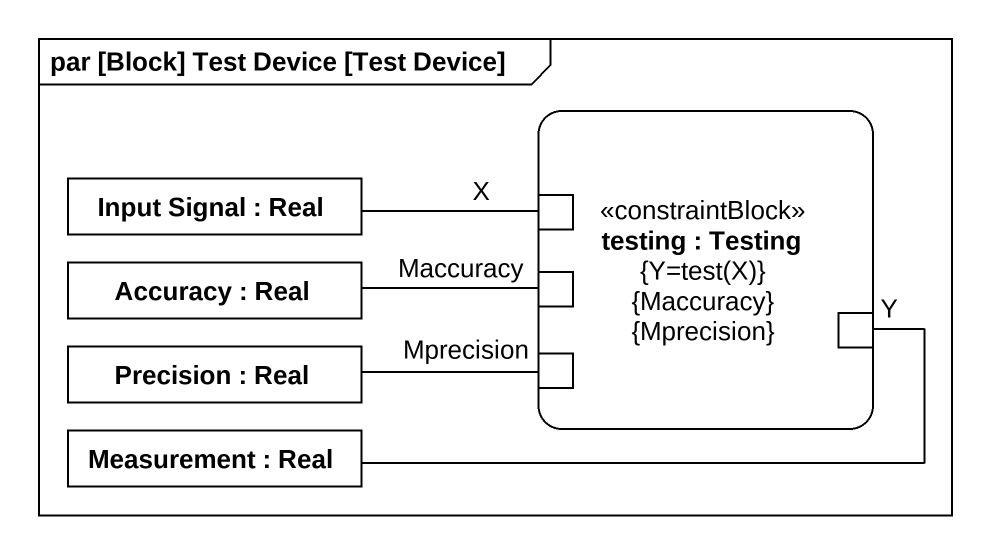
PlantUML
@startuml
mainframe par [Block] Test Device [Test Device]
rectangle "Input Signal : Real" as Input_Signal
rectangle "testing : Testing\n{Y=test(X)}\n{Maccuracy}\n{Mprecision}" as testing <<constraintBlock>> {
  port Maccuracy
  port "X" as X_
  port Mprecision
  port Y
}
rectangle "Accuracy : Real" as Accuracy
rectangle "Precision : Real" as Precision
rectangle "Measurement : Real" as Measurement
Maccuracy -left- Accuracy
X_ -left- Input_Signal
Mprecision -left- Precision
Y -left- Measurement
@enduml
